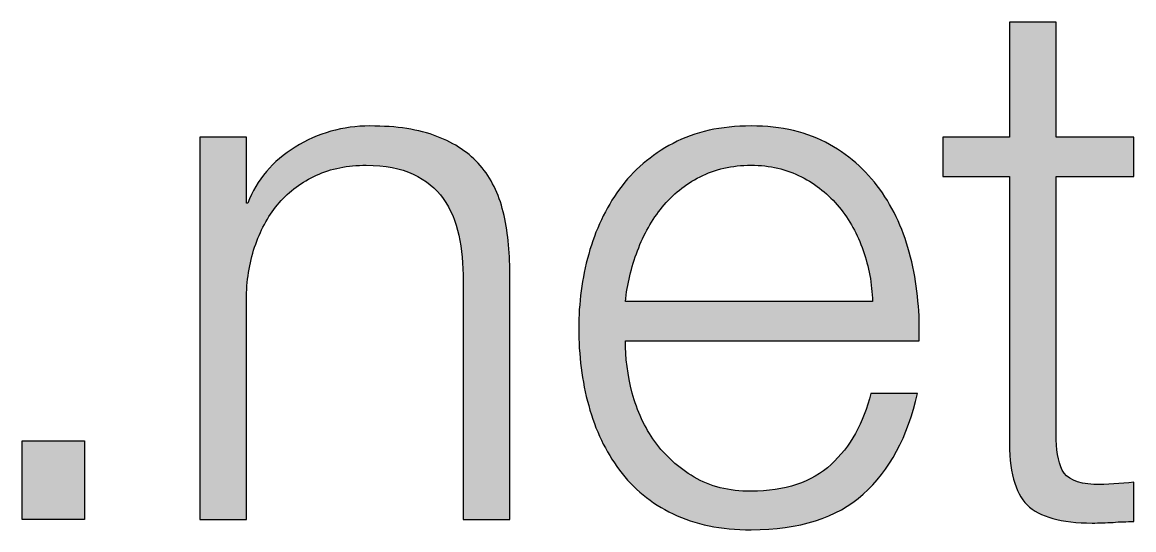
# Paper-space layout 'A2 (portrait)' of a CAD drawing. Extents: x 0 to 396, y 0 to 564.
# Drawn here: x 318.425 to 322.502, y 30.709 to 32.569 of the extents above; entities that cross this region are included whole.
import ezdxf
from ezdxf.enums import TextEntityAlignment as Align

# ---------------------------------------------------------------- set-up
doc = ezdxf.new("R2010")
doc.units = 0
doc.layers.get('0').update_dxf_attribs({"linetype": 'CONTINUOUS'})
doc.layers.get('Defpoints').update_dxf_attribs({"linetype": 'CONTINUOUS'})
doc.layers.add('JPP_Mask', color=7, linetype='CONTINUOUS')
doc.styles.add('JPP', font='arial.ttf')

# ---------------------------------------------------------------- blocks, each defined once
blk = doc.blocks.new('A2mask (portrait)')
at = {"true_color": 0x004a91}
h = blk.add_hatch(color=154, dxfattribs=at)
edge = h.paths.add_edge_path()
edge.add_spline(control_points=[(322.5022, 32.0759), (322.5022, 32.1118), (322.5022, 32.1478), (322.5022, 32.1478), (322.5022, 32.1478), (322.4844, 32.1478), (322.4577, 32.1478)], knot_values=[18.749925, 18.749925, 18.749925, 18.749925, 19.249925, 19.249925, 19.249925, 19.5, 19.5, 19.5, 19.5], degree=3, periodic=0)
edge.add_spline(control_points=[(322.4577, 32.1478), (322.431, 32.1478), (322.3953, 32.1478), (322.3597, 32.1478)], knot_values=[18.49993, 18.49993, 18.49993, 18.49993, 18.749925, 18.749925, 18.749925, 18.749925], degree=3, periodic=0)
edge.add_spline(control_points=[(322.3597, 32.1478), (322.3419, 32.1478), (322.3241, 32.1478), (322.3074, 32.1478)], knot_values=[18.374932, 18.374932, 18.374932, 18.374932, 18.49993, 18.49993, 18.49993, 18.49993], degree=3, periodic=0)
edge.add_spline(control_points=[(322.3074, 32.1478), (322.2907, 32.1478), (322.2751, 32.1478), (322.2618, 32.1478)], knot_values=[18.249935, 18.249935, 18.249935, 18.249935, 18.374932, 18.374932, 18.374932, 18.374932], degree=3, periodic=0)
edge.add_spline(control_points=[(322.2618, 32.1478), (322.2551, 32.1478), (322.249, 32.1478), (322.2436, 32.1478)], knot_values=[18.187436, 18.187436, 18.187436, 18.187436, 18.249935, 18.249935, 18.249935, 18.249935], degree=3, periodic=0)
edge.add_spline(control_points=[(322.2436, 32.1478), (322.2381, 32.1478), (322.2334, 32.1478), (322.2295, 32.1478)], knot_values=[18.124938, 18.124938, 18.124938, 18.124938, 18.187436, 18.187436, 18.187436, 18.187436], degree=3, periodic=0)
edge.add_spline(control_points=[(322.2191, 32.1478), (322.2187, 32.1478), (322.2184, 32.1478), (322.2181, 32.1478)], knot_values=[18.031189, 18.031189, 18.031189, 18.031189, 18.046814, 18.046814, 18.046814, 18.046814], degree=3, periodic=0)
edge.add_spline(control_points=[(322.2181, 32.1478), (322.218, 32.1478), (322.2178, 32.1478), (322.2177, 32.1478)], knot_values=[18.023377, 18.023377, 18.023377, 18.023377, 18.031189, 18.031189, 18.031189, 18.031189], degree=3, periodic=0)
edge.add_spline(control_points=[(322.2177, 32.1478), (322.2176, 32.1478), (322.2175, 32.1478), (322.2175, 32.1478)], knot_values=[18.015565, 18.015565, 18.015565, 18.015565, 18.023377, 18.023377, 18.023377, 18.023377], degree=3, periodic=0)
edge.add_spline(control_points=[(322.2175, 32.1478), (322.2174, 32.1478), (322.2174, 32.1478), (322.2174, 32.1478)], knot_values=[18.011659, 18.011659, 18.011659, 18.011659, 18.015565, 18.015565, 18.015565, 18.015565], degree=3, periodic=0)
edge.add_spline(control_points=[(322.2174, 32.1478), (322.2174, 32.1478), (322.2173, 32.1478), (322.2173, 32.1478)], knot_values=[18.007752, 18.007752, 18.007752, 18.007752, 18.011659, 18.011659, 18.011659, 18.011659], degree=3, periodic=0)
edge.add_spline(control_points=[(322.2173, 32.1478), (322.2173, 32.1478), (322.2173, 32.1478), (322.2173, 32.1478)], knot_values=[18.005799, 18.005799, 18.005799, 18.005799, 18.007752, 18.007752, 18.007752, 18.007752], degree=3, periodic=0)
edge.add_spline(control_points=[(322.2173, 32.1478), (322.2173, 32.1478), (322.2173, 32.1478), (322.2173, 32.1478)], knot_values=[18.003846, 18.003846, 18.003846, 18.003846, 18.005799, 18.005799, 18.005799, 18.005799], degree=3, periodic=0)
edge.add_spline(control_points=[(322.2173, 32.1478), (322.2173, 32.1478), (322.2173, 32.1478), (322.2173, 32.1478)], knot_values=[18.00287, 18.00287, 18.00287, 18.00287, 18.003846, 18.003846, 18.003846, 18.003846], degree=3, periodic=0)
edge.add_spline(control_points=[(322.2173, 32.1478), (322.2173, 32.1478), (322.2173, 32.1478), (322.2173, 32.1478)], knot_values=[18.001893, 18.001893, 18.001893, 18.001893, 18.00287, 18.00287, 18.00287, 18.00287], degree=3, periodic=0)
edge.add_spline(control_points=[(322.2173, 32.1478), (322.2173, 32.1478), (322.2173, 32.1478), (322.2173, 32.1478)], knot_values=[18.001405, 18.001405, 18.001405, 18.001405, 18.001893, 18.001893, 18.001893, 18.001893], degree=3, periodic=0)
edge.add_spline(control_points=[(322.2173, 32.1478), (322.2173, 32.1478), (322.2173, 32.1478), (322.2173, 32.1478), (322.2173, 32.1478), (322.2173, 32.1478), (322.2173, 32.1478)], knot_values=[17.99994, 17.99994, 17.99994, 17.99994, 18.001345, 18.001345, 18.001345, 18.001405, 18.001405, 18.001405, 18.001405], degree=3, periodic=0)
edge.add_spline(control_points=[(322.2173, 32.1478), (322.2173, 32.1478), (322.2173, 32.1741), (322.2173, 32.2135)], knot_values=[17.749945, 17.749945, 17.749945, 17.749945, 17.99994, 17.99994, 17.99994, 17.99994], degree=3, periodic=0)
edge.add_spline(control_points=[(322.2173, 32.2135), (322.2173, 32.253), (322.2173, 32.3056), (322.2173, 32.3582)], knot_values=[17.49995, 17.49995, 17.49995, 17.49995, 17.749945, 17.749945, 17.749945, 17.749945], degree=3, periodic=0)
edge.add_spline(control_points=[(322.2173, 32.3582), (322.2173, 32.3845), (322.2173, 32.4108), (322.2173, 32.4355)], knot_values=[17.374952, 17.374952, 17.374952, 17.374952, 17.49995, 17.49995, 17.49995, 17.49995], degree=3, periodic=0)
edge.add_spline(control_points=[(322.2173, 32.4355), (322.2173, 32.4601), (322.2173, 32.4831), (322.2173, 32.5029)], knot_values=[17.249955, 17.249955, 17.249955, 17.249955, 17.374952, 17.374952, 17.374952, 17.374952], degree=3, periodic=0)
edge.add_spline(control_points=[(322.2173, 32.5029), (322.2173, 32.5127), (322.2173, 32.5218), (322.2173, 32.5298)], knot_values=[17.187456, 17.187456, 17.187456, 17.187456, 17.249955, 17.249955, 17.249955, 17.249955], degree=3, periodic=0)
edge.add_spline(control_points=[(322.2173, 32.5298), (322.2173, 32.5378), (322.2173, 32.5448), (322.2173, 32.5505)], knot_values=[17.124958, 17.124958, 17.124958, 17.124958, 17.187456, 17.187456, 17.187456, 17.187456], degree=3, periodic=0)
edge.add_spline(control_points=[(322.2173, 32.5505), (322.2173, 32.5534), (322.2173, 32.556), (322.2173, 32.5582)], knot_values=[17.093708, 17.093708, 17.093708, 17.093708, 17.124958, 17.124958, 17.124958, 17.124958], degree=3, periodic=0)
edge.add_spline(control_points=[(322.2173, 32.5686), (322.2173, 32.5686), (322.2173, 32.5686), (322.2173, 32.5686), (322.2173, 32.5686), (322.2173, 32.5686), (322.2173, 32.5686)], knot_values=[16.999959, 16.999959, 16.999959, 16.999959, 17, 17, 17, 17.000692, 17.000692, 17.000692, 17.000692], degree=3, periodic=0)
edge.add_spline(control_points=[(322.2173, 32.5686), (322.2173, 32.5686), (322.2066, 32.5686), (322.1905, 32.5686)], knot_values=[16.749965, 16.749965, 16.749965, 16.749965, 16.999959, 16.999959, 16.999959, 16.999959], degree=3, periodic=0)
edge.add_spline(control_points=[(322.1905, 32.5686), (322.1745, 32.5686), (322.1531, 32.5686), (322.1318, 32.5686)], knot_values=[16.49997, 16.49997, 16.49997, 16.49997, 16.749965, 16.749965, 16.749965, 16.749965], degree=3, periodic=0)
edge.add_spline(control_points=[(322.1318, 32.5686), (322.1211, 32.5686), (322.1104, 32.5686), (322.1004, 32.5686)], knot_values=[16.374972, 16.374972, 16.374972, 16.374972, 16.49997, 16.49997, 16.49997, 16.49997], degree=3, periodic=0)
edge.add_spline(control_points=[(322.1004, 32.5686), (322.0904, 32.5686), (322.081, 32.5686), (322.073, 32.5686)], knot_values=[16.249975, 16.249975, 16.249975, 16.249975, 16.374972, 16.374972, 16.374972, 16.374972], degree=3, periodic=0)
edge.add_spline(control_points=[(322.073, 32.5686), (322.069, 32.5686), (322.0653, 32.5686), (322.0621, 32.5686)], knot_values=[16.187476, 16.187476, 16.187476, 16.187476, 16.249975, 16.249975, 16.249975, 16.249975], degree=3, periodic=0)
edge.add_spline(control_points=[(322.0463, 32.5686), (322.0463, 32.5686), (322.0463, 32.5686), (322.0463, 32.5686), (322.0463, 32.5686), (322.0463, 32.5686), (322.0463, 32.5686)], knot_values=[15.99998, 15.99998, 15.99998, 15.99998, 16, 16, 16, 16.001445, 16.001445, 16.001445, 16.001445], degree=3, periodic=0)
edge.add_spline(control_points=[(322.0463, 32.5686), (322.0463, 32.5686), (322.0463, 32.4634), (322.0463, 32.3582)], knot_values=[15.49999, 15.49999, 15.49999, 15.49999, 15.99998, 15.99998, 15.99998, 15.99998], degree=3, periodic=0)
edge.add_spline(control_points=[(322.0463, 32.3582), (322.0463, 32.253), (322.0463, 32.1478), (322.0463, 32.1478), (322.0463, 32.1478), (322.0463, 32.1478), (322.0463, 32.1478)], knot_values=[14.999023, 14.999023, 14.999023, 14.999023, 15.499013, 15.499013, 15.499013, 15.49999, 15.49999, 15.49999, 15.49999], degree=3, periodic=0)
edge.add_spline(control_points=[(322.0358, 32.1478), (322.0324, 32.1478), (322.0284, 32.1478), (322.0237, 32.1478)], knot_values=[14.812504, 14.812504, 14.812504, 14.812504, 14.875002, 14.875002, 14.875002, 14.875002], degree=3, periodic=0)
edge.add_spline(control_points=[(322.0237, 32.1478), (322.0191, 32.1478), (322.0138, 32.1478), (322.0081, 32.1478)], knot_values=[14.750005, 14.750005, 14.750005, 14.750005, 14.812504, 14.812504, 14.812504, 14.812504], degree=3, periodic=0)
edge.add_spline(control_points=[(322.0081, 32.1478), (321.9966, 32.1478), (321.9833, 32.1478), (321.9689, 32.1478)], knot_values=[14.625008, 14.625008, 14.625008, 14.625008, 14.750005, 14.750005, 14.750005, 14.750005], degree=3, periodic=0)
edge.add_spline(control_points=[(321.9689, 32.1478), (321.9546, 32.1478), (321.9393, 32.1478), (321.924, 32.1478)], knot_values=[14.50001, 14.50001, 14.50001, 14.50001, 14.625008, 14.625008, 14.625008, 14.625008], degree=3, periodic=0)
edge.add_spline(control_points=[(321.924, 32.1478), (321.8935, 32.1478), (321.8629, 32.1478), (321.84, 32.1478)], knot_values=[14.250015, 14.250015, 14.250015, 14.250015, 14.50001, 14.50001, 14.50001, 14.50001], degree=3, periodic=0)
edge.add_spline(control_points=[(321.84, 32.1478), (321.817, 32.1478), (321.8018, 32.1478), (321.8018, 32.1478), (321.8018, 32.1478), (321.8018, 32.1478), (321.8018, 32.1478)], knot_values=[13.999043, 13.999043, 13.999043, 13.999043, 14.249058, 14.249058, 14.249058, 14.250015, 14.250015, 14.250015, 14.250015], degree=3, periodic=0)
edge.add_spline(control_points=[(321.8018, 32.1416), (321.8018, 32.1396), (321.8018, 32.1372), (321.8018, 32.1345)], knot_values=[13.812524, 13.812524, 13.812524, 13.812524, 13.875022, 13.875022, 13.875022, 13.875022], degree=3, periodic=0)
edge.add_spline(control_points=[(321.8018, 32.1253), (321.8018, 32.1186), (321.8018, 32.1107), (321.8018, 32.1023)], knot_values=[13.625027, 13.625027, 13.625027, 13.625027, 13.750025, 13.750025, 13.750025, 13.750025], degree=3, periodic=0)
edge.add_spline(control_points=[(321.8018, 32.1023), (321.8018, 32.0938), (321.8018, 32.0849), (321.8018, 32.0759)], knot_values=[13.50003, 13.50003, 13.50003, 13.50003, 13.625027, 13.625027, 13.625027, 13.625027], degree=3, periodic=0)
edge.add_spline(control_points=[(321.8018, 32.0759), (321.8018, 32.0579), (321.8018, 32.0399), (321.8018, 32.0264)], knot_values=[13.250035, 13.250035, 13.250035, 13.250035, 13.50003, 13.50003, 13.50003, 13.50003], degree=3, periodic=0)
edge.add_spline(control_points=[(321.8018, 32.0264), (321.8018, 32.013), (321.8018, 32.004), (321.8018, 32.004), (321.8018, 32.004), (321.8018, 32.004), (321.8018, 32.004)], knot_values=[12.999063, 12.999063, 12.999063, 12.999063, 13.249098, 13.249098, 13.249098, 13.250035, 13.250035, 13.250035, 13.250035], degree=3, periodic=0)
edge.add_spline(control_points=[(321.8123, 32.004), (321.8156, 32.004), (321.8197, 32.004), (321.8243, 32.004)], knot_values=[12.812544, 12.812544, 12.812544, 12.812544, 12.875042, 12.875042, 12.875042, 12.875042], degree=3, periodic=0)
edge.add_spline(control_points=[(321.8243, 32.004), (321.829, 32.004), (321.8342, 32.004), (321.84, 32.004)], knot_values=[12.750045, 12.750045, 12.750045, 12.750045, 12.812544, 12.812544, 12.812544, 12.812544], degree=3, periodic=0)
edge.add_spline(control_points=[(321.84, 32.004), (321.8514, 32.004), (321.8648, 32.004), (321.8791, 32.004)], knot_values=[12.625048, 12.625048, 12.625048, 12.625048, 12.750045, 12.750045, 12.750045, 12.750045], degree=3, periodic=0)
edge.add_spline(control_points=[(321.8791, 32.004), (321.8934, 32.004), (321.9087, 32.004), (321.924, 32.004)], knot_values=[12.50005, 12.50005, 12.50005, 12.50005, 12.625048, 12.625048, 12.625048, 12.625048], degree=3, periodic=0)
edge.add_spline(control_points=[(321.924, 32.004), (321.9546, 32.004), (321.9851, 32.004), (322.0081, 32.004)], knot_values=[12.250055, 12.250055, 12.250055, 12.250055, 12.50005, 12.50005, 12.50005, 12.50005], degree=3, periodic=0)
edge.add_spline(control_points=[(322.0081, 32.004), (322.031, 32.004), (322.0463, 32.004), (322.0463, 32.004), (322.0463, 32.004), (322.0463, 32.004), (322.0463, 32.004)], knot_values=[11.999572, 11.999572, 11.999572, 11.999572, 12.249627, 12.249627, 12.249627, 12.250055, 12.250055, 12.250055, 12.250055], degree=3, periodic=0)
edge.add_spline(control_points=[(322.0463, 31.9979), (322.0463, 31.9965), (322.0463, 31.995), (322.0463, 31.9932)], knot_values=[11.937561, 11.937561, 11.937561, 11.937561, 11.953186, 11.953186, 11.953186, 11.953186], degree=3, periodic=0)
edge.add_spline(control_points=[(322.0463, 31.9932), (322.0463, 31.9897), (322.0463, 31.9854), (322.0463, 31.9803)], knot_values=[11.906312, 11.906312, 11.906312, 11.906312, 11.937561, 11.937561, 11.937561, 11.937561], degree=3, periodic=0)
edge.add_spline(control_points=[(322.0463, 31.9803), (322.0463, 31.9752), (322.0463, 31.9694), (322.0463, 31.9628)], knot_values=[11.875062, 11.875062, 11.875062, 11.875062, 11.906312, 11.906312, 11.906312, 11.906312], degree=3, periodic=0)
edge.add_spline(control_points=[(322.0463, 31.9628), (322.0463, 31.9497), (322.0463, 31.9338), (322.0463, 31.9156)], knot_values=[11.812564, 11.812564, 11.812564, 11.812564, 11.875062, 11.875062, 11.875062, 11.875062], degree=3, periodic=0)
edge.add_spline(control_points=[(322.0463, 31.9156), (322.0463, 31.8973), (322.0463, 31.8768), (322.0463, 31.8543)], knot_values=[11.750065, 11.750065, 11.750065, 11.750065, 11.812564, 11.812564, 11.812564, 11.812564], degree=3, periodic=0)
edge.add_spline(control_points=[(322.0463, 31.8543), (322.0463, 31.8094), (322.0463, 31.757), (322.0463, 31.7009)], knot_values=[11.625068, 11.625068, 11.625068, 11.625068, 11.750065, 11.750065, 11.750065, 11.750065], degree=3, periodic=0)
edge.add_spline(control_points=[(322.0463, 31.7009), (322.0463, 31.6447), (322.0463, 31.5848), (322.0463, 31.5249)], knot_values=[11.50007, 11.50007, 11.50007, 11.50007, 11.625068, 11.625068, 11.625068, 11.625068], degree=3, periodic=0)
edge.add_spline(control_points=[(322.0463, 31.5249), (322.0463, 31.4051), (322.0463, 31.2854), (322.0463, 31.1955)], knot_values=[11.250075, 11.250075, 11.250075, 11.250075, 11.50007, 11.50007, 11.50007, 11.50007], degree=3, periodic=0)
edge.add_spline(control_points=[(322.0463, 31.1955), (322.0463, 31.1056), (322.0463, 31.0457), (322.0463, 31.0457), (322.0443, 30.9264), (322.0662, 30.8446), (322.1112, 30.8002)], knot_values=[10, 10, 10, 10, 10.250075, 10.250075, 10.250075, 11.250075, 11.250075, 11.250075, 11.250075], degree=3, periodic=0)
edge.add_spline(control_points=[(322.1112, 30.8002), (322.1566, 30.7558), (322.2362, 30.7336), (322.3501, 30.7336)], knot_values=[9, 9, 9, 9, 10, 10, 10, 10], degree=3, periodic=0)
edge.add_spline(control_points=[(322.3501, 30.7336), (322.3757, 30.7336), (322.4008, 30.7346), (322.4264, 30.7362)], knot_values=[8, 8, 8, 8, 9, 9, 9, 9], degree=3, periodic=0)
edge.add_spline(control_points=[(322.4264, 30.7362), (322.4515, 30.7382), (322.4767, 30.7389), (322.5022, 30.7389)], knot_values=[7, 7, 7, 7, 8, 8, 8, 8], degree=3, periodic=0)
edge.add_spline(control_points=[(322.5022, 30.7389), (322.5022, 30.7389), (322.5022, 30.883), (322.5022, 30.883), (322.4532, 30.8774), (322.4045, 30.8747), (322.3558, 30.8747)], knot_values=[5, 5, 5, 5, 6, 6, 6, 7, 7, 7, 7], degree=3, periodic=0)
edge.add_spline(control_points=[(322.3558, 30.8747), (322.2941, 30.8784), (322.2557, 30.8959), (322.2401, 30.9277)], knot_values=[4, 4, 4, 4, 5, 5, 5, 5], degree=3, periodic=0)
edge.add_spline(control_points=[(322.2401, 30.9277), (322.2249, 30.9592), (322.2173, 31.0033), (322.2173, 31.0593)], knot_values=[3, 3, 3, 3, 4, 4, 4, 4], degree=3, periodic=0)
edge.add_spline(control_points=[(322.2173, 31.0593), (322.2173, 31.0593), (322.2173, 32.004), (322.2173, 32.004), (322.2173, 32.004), (322.2885, 32.004), (322.3598, 32.004)], knot_values=[1.5, 1.5, 1.5, 1.5, 2.5, 2.5, 2.5, 3, 3, 3, 3], degree=3, periodic=0)
edge.add_spline(control_points=[(322.3598, 32.004), (322.431, 32.004), (322.5022, 32.004), (322.5022, 32.004), (322.5022, 32.004), (322.5022, 32.0399), (322.5022, 32.0759)], knot_values=[0.5, 0.5, 0.5, 0.5, 1, 1, 1, 1.5, 1.5, 1.5, 1.5], degree=3, periodic=0)
h = blk.add_hatch(color=154, dxfattribs=at)
edge = h.paths.add_edge_path()
edge.add_spline(control_points=[(319.2474, 31.4366), (319.2474, 31.5132), (319.2474, 31.5643), (319.2474, 31.5643), (319.2494, 31.6328), (319.2606, 31.6968), (319.2815, 31.7554)], knot_values=[18, 18, 18, 18, 18.250035, 18.250035, 18.250035, 19.250035, 19.250035, 19.250035, 19.250035], degree=3, periodic=0)
edge.add_spline(control_points=[(319.2815, 31.7554), (319.3024, 31.8144), (319.3312, 31.8651), (319.3683, 31.9075), (319.4054, 31.95), (319.4505, 31.9834), (319.5042, 32.0079)], knot_values=[16, 16, 16, 16, 17, 17, 17, 18, 18, 18, 18], degree=3, periodic=0)
edge.add_spline(control_points=[(319.5042, 32.0079), (319.5575, 32.0325), (319.6185, 32.0447), (319.6874, 32.0447)], knot_values=[15, 15, 15, 15, 16, 16, 16, 16], degree=3, periodic=0)
edge.add_spline(control_points=[(319.6874, 32.0447), (319.756, 32.0447), (319.8133, 32.0338), (319.8597, 32.0119)], knot_values=[14, 14, 14, 14, 15, 15, 15, 15], degree=3, periodic=0)
edge.add_spline(control_points=[(319.8597, 32.0119), (319.9058, 31.9904), (319.9425, 31.9606), (319.9694, 31.9224)], knot_values=[13, 13, 13, 13, 14, 14, 14, 14], degree=3, periodic=0)
edge.add_spline(control_points=[(319.9694, 31.9224), (319.9966, 31.8843), (320.0158, 31.8396), (320.0267, 31.7883)], knot_values=[12, 12, 12, 12, 13, 13, 13, 13], degree=3, periodic=0)
edge.add_spline(control_points=[(320.0267, 31.7883), (320.0373, 31.7366), (320.0429, 31.6809), (320.0429, 31.6213)], knot_values=[11, 11, 11, 11, 12, 12, 12, 12], degree=3, periodic=0)
edge.add_spline(control_points=[(320.0429, 31.6213), (320.0429, 31.6213), (320.0429, 30.7471), (320.0429, 30.7471), (320.0429, 30.7471), (320.0857, 30.7471), (320.1284, 30.7471)], knot_values=[9.5, 9.5, 9.5, 9.5, 10.5, 10.5, 10.5, 11, 11, 11, 11], degree=3, periodic=0)
edge.add_spline(control_points=[(320.1284, 30.7471), (320.1712, 30.7471), (320.2139, 30.7471), (320.2139, 30.7471), (320.2139, 30.7471), (320.2139, 30.9725), (320.2139, 31.1978)], knot_values=[8.5, 8.5, 8.5, 8.5, 9, 9, 9, 9.5, 9.5, 9.5, 9.5], degree=3, periodic=0)
edge.add_spline(control_points=[(320.2139, 31.1978), (320.2139, 31.4231), (320.2139, 31.6484), (320.2139, 31.6484), (320.2139, 31.7316), (320.2056, 31.8068), (320.1894, 31.8737), (320.1732, 31.9407), (320.145, 31.997), (320.1052, 32.0434)], knot_values=[6, 6, 6, 6, 6.5, 6.5, 6.5, 7.5, 7.5, 7.5, 8.5, 8.5, 8.5, 8.5], degree=3, periodic=0)
edge.add_spline(control_points=[(320.1052, 32.0434), (320.0655, 32.0894), (320.0125, 32.1252), (319.9465, 32.1504)], knot_values=[5, 5, 5, 5, 6, 6, 6, 6], degree=3, periodic=0)
edge.add_spline(control_points=[(319.9465, 32.1504), (319.8803, 32.1759), (319.7984, 32.1885), (319.7007, 32.1885)], knot_values=[4, 4, 4, 4, 5, 5, 5, 5], degree=3, periodic=0)
edge.add_spline(control_points=[(319.7007, 32.1885), (319.6013, 32.1885), (319.5098, 32.1627), (319.4266, 32.111)], knot_values=[3, 3, 3, 3, 4, 4, 4, 4], degree=3, periodic=0)
edge.add_spline(control_points=[(319.4266, 32.111), (319.3435, 32.0596), (319.2855, 31.9914), (319.253, 31.9062)], knot_values=[2, 2, 2, 2, 3, 3, 3, 3], degree=3, periodic=0)
edge.add_spline(control_points=[(319.253, 31.9062), (319.253, 31.9062), (319.2474, 31.9062), (319.2474, 31.9062)], knot_values=[1.00001, 1.00001, 1.00001, 1.00001, 2, 2, 2, 2], degree=3, periodic=0)
edge.add_spline(control_points=[(319.2474, 31.9062), (319.2474, 31.9062), (319.2474, 31.9666), (319.2474, 32.027)], knot_values=[0.5, 0.5, 0.5, 0.5, 1, 1, 1, 1], degree=3, periodic=0)
edge.add_spline(control_points=[(319.2474, 32.027), (319.2474, 32.0874), (319.2474, 32.1478), (319.2474, 32.1478), (319.2474, 32.1478), (319.2367, 32.1478), (319.2207, 32.1478)], knot_values=[22.749965, 22.749965, 22.749965, 22.749965, 23.249965, 23.249965, 23.249965, 23.5, 23.5, 23.5, 23.5], degree=3, periodic=0)
edge.add_spline(control_points=[(319.2207, 32.1478), (319.2046, 32.1478), (319.1832, 32.1478), (319.1619, 32.1478)], knot_values=[22.49997, 22.49997, 22.49997, 22.49997, 22.749965, 22.749965, 22.749965, 22.749965], degree=3, periodic=0)
edge.add_spline(control_points=[(319.1619, 32.1478), (319.1512, 32.1478), (319.1405, 32.1478), (319.1305, 32.1478)], knot_values=[22.374972, 22.374972, 22.374972, 22.374972, 22.49997, 22.49997, 22.49997, 22.49997], degree=3, periodic=0)
edge.add_spline(control_points=[(319.1305, 32.1478), (319.1205, 32.1478), (319.1111, 32.1478), (319.1031, 32.1478)], knot_values=[22.249975, 22.249975, 22.249975, 22.249975, 22.374972, 22.374972, 22.374972, 22.374972], degree=3, periodic=0)
edge.add_spline(control_points=[(319.1031, 32.1478), (319.0991, 32.1478), (319.0954, 32.1478), (319.0922, 32.1478)], knot_values=[22.187476, 22.187476, 22.187476, 22.187476, 22.249975, 22.249975, 22.249975, 22.249975], degree=3, periodic=0)
edge.add_spline(control_points=[(319.0764, 32.1478), (319.0764, 32.1478), (319.0764, 32.1478), (319.0764, 32.1478), (319.0764, 32.1478), (319.0764, 32.1478), (319.0764, 32.1478)], knot_values=[21.99998, 21.99998, 21.99998, 21.99998, 22, 22, 22, 22.001445, 22.001445, 22.001445, 22.001445], degree=3, periodic=0)
edge.add_spline(control_points=[(319.0764, 32.1478), (319.0764, 32.1477), (319.0764, 31.7976), (319.0764, 31.4474)], knot_values=[21.49999, 21.49999, 21.49999, 21.49999, 21.99998, 21.99998, 21.99998, 21.99998], degree=3, periodic=0)
edge.add_spline(control_points=[(319.0764, 31.4474), (319.0764, 31.0973), (319.0764, 30.7471), (319.0764, 30.7471), (319.0764, 30.7471), (319.0764, 30.7471), (319.0764, 30.7471)], knot_values=[20.999023, 20.999023, 20.999023, 20.999023, 21.499013, 21.499013, 21.499013, 21.49999, 21.49999, 21.49999, 21.49999], degree=3, periodic=0)
edge.add_spline(control_points=[(319.0837, 30.7471), (319.0861, 30.7471), (319.0889, 30.7471), (319.0922, 30.7471)], knot_values=[20.812504, 20.812504, 20.812504, 20.812504, 20.875002, 20.875002, 20.875002, 20.875002], degree=3, periodic=0)
edge.add_spline(control_points=[(319.0922, 30.7471), (319.0954, 30.7471), (319.0991, 30.7471), (319.1031, 30.7471)], knot_values=[20.750005, 20.750005, 20.750005, 20.750005, 20.812504, 20.812504, 20.812504, 20.812504], degree=3, periodic=0)
edge.add_spline(control_points=[(319.1031, 30.7471), (319.1111, 30.7471), (319.1205, 30.7471), (319.1305, 30.7471)], knot_values=[20.625007, 20.625007, 20.625007, 20.625007, 20.750005, 20.750005, 20.750005, 20.750005], degree=3, periodic=0)
edge.add_spline(control_points=[(319.1305, 30.7471), (319.1405, 30.7471), (319.1512, 30.7471), (319.1619, 30.7471)], knot_values=[20.50001, 20.50001, 20.50001, 20.50001, 20.625007, 20.625007, 20.625007, 20.625007], degree=3, periodic=0)
edge.add_spline(control_points=[(319.1619, 30.7471), (319.1833, 30.7471), (319.2046, 30.7471), (319.2207, 30.7471)], knot_values=[20.250015, 20.250015, 20.250015, 20.250015, 20.50001, 20.50001, 20.50001, 20.50001], degree=3, periodic=0)
edge.add_spline(control_points=[(319.2207, 30.7471), (319.2367, 30.7471), (319.2474, 30.7471), (319.2474, 30.7471), (319.2474, 30.7471), (319.2474, 30.7471), (319.2474, 30.7471)], knot_values=[19.999532, 19.999532, 19.999532, 19.999532, 20.249547, 20.249547, 20.249547, 20.250015, 20.250015, 20.250015, 20.250015], degree=3, periodic=0)
edge.add_spline(control_points=[(319.2474, 30.7563), (319.2474, 30.7593), (319.2474, 30.763), (319.2474, 30.7673)], knot_values=[19.906272, 19.906272, 19.906272, 19.906272, 19.937521, 19.937521, 19.937521, 19.937521], degree=3, periodic=0)
edge.add_spline(control_points=[(319.2474, 30.7673), (319.2474, 30.7717), (319.2474, 30.7767), (319.2474, 30.7822)], knot_values=[19.875022, 19.875022, 19.875022, 19.875022, 19.906272, 19.906272, 19.906272, 19.906272], degree=3, periodic=0)
edge.add_spline(control_points=[(319.2474, 30.7822), (319.2474, 30.7934), (319.2474, 30.807), (319.2474, 30.8225)], knot_values=[19.812524, 19.812524, 19.812524, 19.812524, 19.875022, 19.875022, 19.875022, 19.875022], degree=3, periodic=0)
edge.add_spline(control_points=[(319.2474, 30.8225), (319.2474, 30.8381), (319.2474, 30.8556), (319.2474, 30.8748)], knot_values=[19.750025, 19.750025, 19.750025, 19.750025, 19.812524, 19.812524, 19.812524, 19.812524], degree=3, periodic=0)
edge.add_spline(control_points=[(319.2474, 30.8748), (319.2474, 30.9131), (319.2474, 30.9578), (319.2474, 31.0057)], knot_values=[19.625028, 19.625028, 19.625028, 19.625028, 19.750025, 19.750025, 19.750025, 19.750025], degree=3, periodic=0)
edge.add_spline(control_points=[(319.2474, 31.0057), (319.2474, 31.0535), (319.2474, 31.1046), (319.2474, 31.1557)], knot_values=[19.50003, 19.50003, 19.50003, 19.50003, 19.625028, 19.625028, 19.625028, 19.625028], degree=3, periodic=0)
edge.add_spline(control_points=[(319.2474, 31.1557), (319.2474, 31.2578), (319.2474, 31.3599), (319.2474, 31.4366)], knot_values=[19.250035, 19.250035, 19.250035, 19.250035, 19.50003, 19.50003, 19.50003, 19.50003], degree=3, periodic=0)
h = blk.add_hatch(color=154, dxfattribs=at)
edge = h.paths.add_edge_path()
edge.add_spline(control_points=[(320.6374, 31.4012), (320.6374, 31.4012), (321.7149, 31.4012), (321.7149, 31.4012), (321.7186, 31.499), (321.7093, 31.5954), (321.6878, 31.6905)], knot_values=[19, 19, 19, 19, 20, 20, 20, 21, 21, 21, 21], degree=3, periodic=0)
edge.add_spline(control_points=[(321.6878, 31.6905), (321.6659, 31.7853), (321.6301, 31.8694), (321.5804, 31.943)], knot_values=[18, 18, 18, 18, 19, 19, 19, 19], degree=3, periodic=0)
edge.add_spline(control_points=[(321.5804, 31.943), (321.5307, 32.0162), (321.4661, 32.0755), (321.3866, 32.1206)], knot_values=[17, 17, 17, 17, 18, 18, 18, 18], degree=3, periodic=0)
edge.add_spline(control_points=[(321.3866, 32.1206), (321.3067, 32.166), (321.211, 32.1885), (321.0986, 32.1885)], knot_values=[16, 16, 16, 16, 17, 17, 17, 17], degree=3, periodic=0)
edge.add_spline(control_points=[(321.0986, 32.1885), (320.9883, 32.1885), (320.8929, 32.1673), (320.8123, 32.1246)], knot_values=[15, 15, 15, 15, 16, 16, 16, 16], degree=3, periodic=0)
edge.add_spline(control_points=[(320.8123, 32.1246), (320.7318, 32.0822), (320.6662, 32.0262), (320.6155, 31.9566)], knot_values=[14, 14, 14, 14, 15, 15, 15, 15], degree=3, periodic=0)
edge.add_spline(control_points=[(320.6155, 31.9566), (320.5648, 31.8867), (320.5274, 31.8075), (320.5029, 31.719)], knot_values=[13, 13, 13, 13, 14, 14, 14, 14], degree=3, periodic=0)
edge.add_spline(control_points=[(320.5029, 31.719), (320.4783, 31.6302), (320.4664, 31.5397), (320.4664, 31.4476)], knot_values=[12, 12, 12, 12, 13, 13, 13, 13], degree=3, periodic=0)
edge.add_spline(control_points=[(320.4664, 31.4476), (320.4664, 31.3479), (320.4783, 31.2535), (320.5029, 31.1637)], knot_values=[11, 11, 11, 11, 12, 12, 12, 12], degree=3, periodic=0)
edge.add_spline(control_points=[(320.5029, 31.1637), (320.5274, 31.0742), (320.5648, 30.9957), (320.6155, 30.9277), (320.6662, 30.8598), (320.7318, 30.8065), (320.8123, 30.7674)], knot_values=[9, 9, 9, 9, 10, 10, 10, 11, 11, 11, 11], degree=3, periodic=0)
edge.add_spline(control_points=[(320.8123, 30.7674), (320.8929, 30.7286), (320.9883, 30.709), (321.0986, 30.709)], knot_values=[8, 8, 8, 8, 9, 9, 9, 9], degree=3, periodic=0)
edge.add_spline(control_points=[(321.0986, 30.709), (321.2759, 30.709), (321.4131, 30.7524), (321.5098, 30.8396)], knot_values=[7, 7, 7, 7, 8, 8, 8, 8], degree=3, periodic=0)
edge.add_spline(control_points=[(321.5098, 30.8396), (321.6066, 30.9264), (321.6732, 31.0493), (321.7093, 31.2087)], knot_values=[6, 6, 6, 6, 7, 7, 7, 7], degree=3, periodic=0)
edge.add_spline(control_points=[(321.7093, 31.2087), (321.7093, 31.2087), (321.5383, 31.2087), (321.5383, 31.2087), (321.5112, 31.1), (321.4625, 31.0132), (321.3919, 30.9479)], knot_values=[4, 4, 4, 4, 5, 5, 5, 6, 6, 6, 6], degree=3, periodic=0)
edge.add_spline(control_points=[(321.3919, 30.9479), (321.3213, 30.883), (321.2235, 30.8502), (321.0986, 30.8502)], knot_values=[3, 3, 3, 3, 4, 4, 4, 4], degree=3, periodic=0)
edge.add_spline(control_points=[(321.0986, 30.8502), (321.0174, 30.8502), (320.9475, 30.8674), (320.8895, 30.9019)], knot_values=[2, 2, 2, 2, 3, 3, 3, 3], degree=3, periodic=0)
edge.add_spline(control_points=[(320.8895, 30.9019), (320.8319, 30.9363), (320.7838, 30.9798), (320.7457, 31.0321)], knot_values=[1, 1, 1, 1, 2, 2, 2, 2], degree=3, periodic=0)
edge.add_spline(control_points=[(320.7457, 31.0321), (320.708, 31.0845), (320.6801, 31.1438), (320.6629, 31.21)], knot_values=[0, 0, 0, 0, 1, 1, 1, 1], degree=3, periodic=0)
edge.add_spline(control_points=[(320.6629, 31.21), (320.6457, 31.276), (320.6374, 31.3399), (320.6374, 31.4012)], knot_values=[21, 21, 21, 21, 22, 22, 22, 22], degree=3, periodic=0)
edge = h.paths.add_edge_path(flags=16)
edge.add_spline(control_points=[(321.544, 31.545), (321.544, 31.545), (320.6374, 31.545), (320.6374, 31.545), (320.6443, 31.6087), (320.6593, 31.6706), (320.6821, 31.7313)], knot_values=[6, 6, 6, 6, 7, 7, 7, 8, 8, 8, 8], degree=3, periodic=0)
edge.add_spline(control_points=[(320.6821, 31.7313), (320.7047, 31.7919), (320.7351, 31.8452), (320.7729, 31.8913)], knot_values=[5, 5, 5, 5, 6, 6, 6, 6], degree=3, periodic=0)
edge.add_spline(control_points=[(320.7729, 31.8913), (320.811, 31.9374), (320.8571, 31.9745), (320.9114, 32.0026)], knot_values=[4, 4, 4, 4, 5, 5, 5, 5], degree=3, periodic=0)
edge.add_spline(control_points=[(320.9114, 32.0026), (320.9658, 32.0305), (321.0281, 32.0447), (321.0986, 32.0447)], knot_values=[3, 3, 3, 3, 4, 4, 4, 4], degree=3, periodic=0)
edge.add_spline(control_points=[(321.0986, 32.0447), (321.1676, 32.0447), (321.2289, 32.0305), (321.2832, 32.0026)], knot_values=[2, 2, 2, 2, 3, 3, 3, 3], degree=3, periodic=0)
edge.add_spline(control_points=[(321.2832, 32.0026), (321.3375, 31.9745), (321.3836, 31.9374), (321.4217, 31.8913), (321.4598, 31.8452), (321.4893, 31.7922), (321.5098, 31.7326)], knot_values=[0, 0, 0, 0, 1, 1, 1, 2, 2, 2, 2], degree=3, periodic=0)
edge.add_spline(control_points=[(321.5098, 31.7326), (321.5307, 31.6726), (321.542, 31.6103), (321.544, 31.545)], knot_values=[8, 8, 8, 8, 9, 9, 9, 9], degree=3, periodic=0)
blk.add_hatch(color=154, dxfattribs=at).paths.add_polyline_path([(318.6533, 31.0348), (318.4253, 31.0348), (318.4253, 30.7471), (318.6533, 30.7471)])
at = {"layer": 'Defpoints', "color": 154, "true_color": 0x004a91}
blk.add_lwpolyline([(318.4253, 31.0348), (318.6533, 31.0348), (318.6533, 30.7471), (318.4253, 30.7471), (318.4253, 31.0348)], dxfattribs=at)
for points, knots in [([(322.5022, 32.1478), (322.5022, 32.1478), (322.5022, 32.004), (322.5022, 32.004), (322.5022, 32.004), (322.2173, 32.004), (322.2173, 32.004), (322.2173, 32.004), (322.2173, 31.0593), (322.2173, 31.0593), (322.2173, 31.0033), (322.2249, 30.9592), (322.2401, 30.9277), (322.2557, 30.8959), (322.2941, 30.8784), (322.3558, 30.8747), (322.4045, 30.8747), (322.4532, 30.8774), (322.5022, 30.883), (322.5022, 30.883), (322.5022, 30.7389), (322.5022, 30.7389), (322.4767, 30.7389), (322.4515, 30.7382), (322.4264, 30.7362), (322.4008, 30.7346), (322.3757, 30.7336), (322.3501, 30.7336), (322.2362, 30.7336), (322.1566, 30.7558), (322.1112, 30.8002), (322.0662, 30.8446), (322.0443, 30.9264), (322.0463, 31.0457), (322.0463, 31.0457), (322.0463, 32.004), (322.0463, 32.004), (322.0463, 32.004), (321.8018, 32.004), (321.8018, 32.004), (321.8018, 32.004), (321.8018, 32.1478), (321.8018, 32.1478), (321.8018, 32.1478), (322.0463, 32.1478), (322.0463, 32.1478), (322.0463, 32.1478), (322.0463, 32.5686), (322.0463, 32.5686), (322.0463, 32.5686), (322.2173, 32.5686), (322.2173, 32.5686), (322.2173, 32.5686), (322.2173, 32.1478), (322.2173, 32.1478), (322.2173, 32.1478), (322.5022, 32.1478), (322.5022, 32.1478)], [0, 0, 0, 0, 1, 1, 1, 2, 2, 2, 3, 3, 3, 4, 4, 4, 5, 5, 5, 6, 6, 6, 7, 7, 7, 8, 8, 8, 9, 9, 9, 10, 10, 10, 11, 11, 11, 12, 12, 12, 13, 13, 13, 14, 14, 14, 15, 15, 15, 16, 16, 16, 17, 17, 17, 18, 18, 18, 19, 19, 19, 19]), ([(319.2474, 32.1478), (319.2474, 32.1478), (319.2474, 31.9062), (319.2474, 31.9062), (319.2474, 31.9062), (319.253, 31.9062), (319.253, 31.9062), (319.2855, 31.9914), (319.3435, 32.0596), (319.4266, 32.111), (319.5098, 32.1627), (319.6013, 32.1885), (319.7007, 32.1885), (319.7984, 32.1885), (319.8803, 32.1759), (319.9465, 32.1504), (320.0125, 32.1252), (320.0655, 32.0894), (320.1052, 32.0434), (320.145, 31.997), (320.1732, 31.9407), (320.1894, 31.8737), (320.2056, 31.8068), (320.2139, 31.7316), (320.2139, 31.6484), (320.2139, 31.6484), (320.2139, 30.7471), (320.2139, 30.7471), (320.2139, 30.7471), (320.0429, 30.7471), (320.0429, 30.7471), (320.0429, 30.7471), (320.0429, 31.6213), (320.0429, 31.6213), (320.0429, 31.6809), (320.0373, 31.7366), (320.0267, 31.7883), (320.0158, 31.8396), (319.9966, 31.8843), (319.9694, 31.9224), (319.9425, 31.9606), (319.9058, 31.9904), (319.8597, 32.0119), (319.8133, 32.0338), (319.756, 32.0447), (319.6874, 32.0447), (319.6185, 32.0447), (319.5575, 32.0325), (319.5042, 32.0079), (319.4505, 31.9834), (319.4054, 31.95), (319.3683, 31.9075), (319.3312, 31.8651), (319.3024, 31.8144), (319.2815, 31.7554), (319.2606, 31.6968), (319.2494, 31.6328), (319.2474, 31.5643), (319.2474, 31.5643), (319.2474, 30.7471), (319.2474, 30.7471), (319.2474, 30.7471), (319.0764, 30.7471), (319.0764, 30.7471), (319.0764, 30.7471), (319.0764, 32.1478), (319.0764, 32.1478), (319.0764, 32.1478), (319.2474, 32.1478), (319.2474, 32.1478)], [0, 0, 0, 0, 1, 1, 1, 2, 2, 2, 3, 3, 3, 4, 4, 4, 5, 5, 5, 6, 6, 6, 7, 7, 7, 8, 8, 8, 9, 9, 9, 10, 10, 10, 11, 11, 11, 12, 12, 12, 13, 13, 13, 14, 14, 14, 15, 15, 15, 16, 16, 16, 17, 17, 17, 18, 18, 18, 19, 19, 19, 20, 20, 20, 21, 21, 21, 22, 22, 22, 23, 23, 23, 23]), ([(320.6629, 31.21), (320.6801, 31.1438), (320.708, 31.0845), (320.7457, 31.0321), (320.7838, 30.9798), (320.8319, 30.9363), (320.8895, 30.9019), (320.9475, 30.8674), (321.0174, 30.8502), (321.0986, 30.8502), (321.2235, 30.8502), (321.3213, 30.883), (321.3919, 30.9479), (321.4625, 31.0132), (321.5112, 31.1), (321.5383, 31.2087), (321.5383, 31.2087), (321.7093, 31.2087), (321.7093, 31.2087), (321.6732, 31.0493), (321.6066, 30.9264), (321.5098, 30.8396), (321.4131, 30.7524), (321.2759, 30.709), (321.0986, 30.709), (320.9883, 30.709), (320.8929, 30.7286), (320.8123, 30.7674), (320.7318, 30.8065), (320.6662, 30.8598), (320.6155, 30.9277), (320.5648, 30.9957), (320.5274, 31.0742), (320.5029, 31.1637), (320.4783, 31.2535), (320.4664, 31.3479), (320.4664, 31.4476), (320.4664, 31.5397), (320.4783, 31.6302), (320.5029, 31.719), (320.5274, 31.8075), (320.5648, 31.8867), (320.6155, 31.9566), (320.6662, 32.0262), (320.7318, 32.0822), (320.8123, 32.1246), (320.8929, 32.1673), (320.9883, 32.1885), (321.0986, 32.1885), (321.211, 32.1885), (321.3067, 32.166), (321.3866, 32.1206), (321.4661, 32.0755), (321.5307, 32.0162), (321.5804, 31.943), (321.6301, 31.8694), (321.6659, 31.7853), (321.6878, 31.6905), (321.7093, 31.5954), (321.7186, 31.499), (321.7149, 31.4012), (321.7149, 31.4012), (320.6374, 31.4012), (320.6374, 31.4012), (320.6374, 31.3399), (320.6457, 31.276), (320.6629, 31.21)], [0, 0, 0, 0, 1, 1, 1, 2, 2, 2, 3, 3, 3, 4, 4, 4, 5, 5, 5, 6, 6, 6, 7, 7, 7, 8, 8, 8, 9, 9, 9, 10, 10, 10, 11, 11, 11, 12, 12, 12, 13, 13, 13, 14, 14, 14, 15, 15, 15, 16, 16, 16, 17, 17, 17, 18, 18, 18, 19, 19, 19, 20, 20, 20, 21, 21, 21, 22, 22, 22, 22]), ([(321.5098, 31.7326), (321.4893, 31.7922), (321.4598, 31.8452), (321.4217, 31.8913), (321.3836, 31.9374), (321.3375, 31.9745), (321.2832, 32.0026), (321.2289, 32.0305), (321.1676, 32.0447), (321.0986, 32.0447), (321.0281, 32.0447), (320.9658, 32.0305), (320.9114, 32.0026), (320.8571, 31.9745), (320.811, 31.9374), (320.7729, 31.8913), (320.7351, 31.8452), (320.7047, 31.7919), (320.6821, 31.7313), (320.6593, 31.6706), (320.6443, 31.6087), (320.6374, 31.545), (320.6374, 31.545), (321.544, 31.545), (321.544, 31.545), (321.542, 31.6103), (321.5307, 31.6726), (321.5098, 31.7326)], [0, 0, 0, 0, 1, 1, 1, 2, 2, 2, 3, 3, 3, 4, 4, 4, 5, 5, 5, 6, 6, 6, 7, 7, 7, 8, 8, 8, 9, 9, 9, 9])]:
    blk.add_open_spline(points, degree=3, knots=knots, dxfattribs=at)
at = {"color": 7, "style": 'JPP'}
for tag, p in [('Client', (348.6, 80.5)), ('Project1', (348.6, 63)), ('Project2', (348.6, 57.75)), ('Project3', (348.6, 52.5)), ('Title1', (348.6, 40.25)), ('Title2', (348.6, 35)), ('Title3', (348.6, 29.75)), ('Status', (273, 5.25))]:
    blk.add_attdef(tag, text='', height=2.5, dxfattribs=at).set_placement(p, align=Align.MIDDLE_LEFT)
at = {"color": 2, "style": 'JPP'}
for tag, p in [('Scale', (292.25, 17.5)), ('Checked', (355.25, 17.5)), ('Drawn', (323.75, 17.5)), ('Date', (386.75, 17.5))]:
    blk.add_attdef(tag, text='', height=1.4, dxfattribs=at).set_placement(p, align=Align.MIDDLE_CENTER)
at = {"color": 6, "style": 'JPP'}
for tag, p in [('Ref', (336, 5.25)), ('DrgNo.', (365.4, 5.25))]:
    blk.add_attdef(tag, text='', height=2.8, dxfattribs=at).set_placement(p, align=Align.MIDDLE_LEFT)
blk.add_attdef('Rev', text='', height=2.8, dxfattribs=at).set_placement((389.3923, 5.25), align=Align.MIDDLE_CENTER)

psp = doc.layouts.new('A2 (portrait)')

# ---------------------------------------------------------------- block references
at = {"layer": 'JPP_Mask'}
psp.add_blockref('A2mask (portrait)', (0, 0), dxfattribs=at)

doc.saveas('drawing.dxf')
